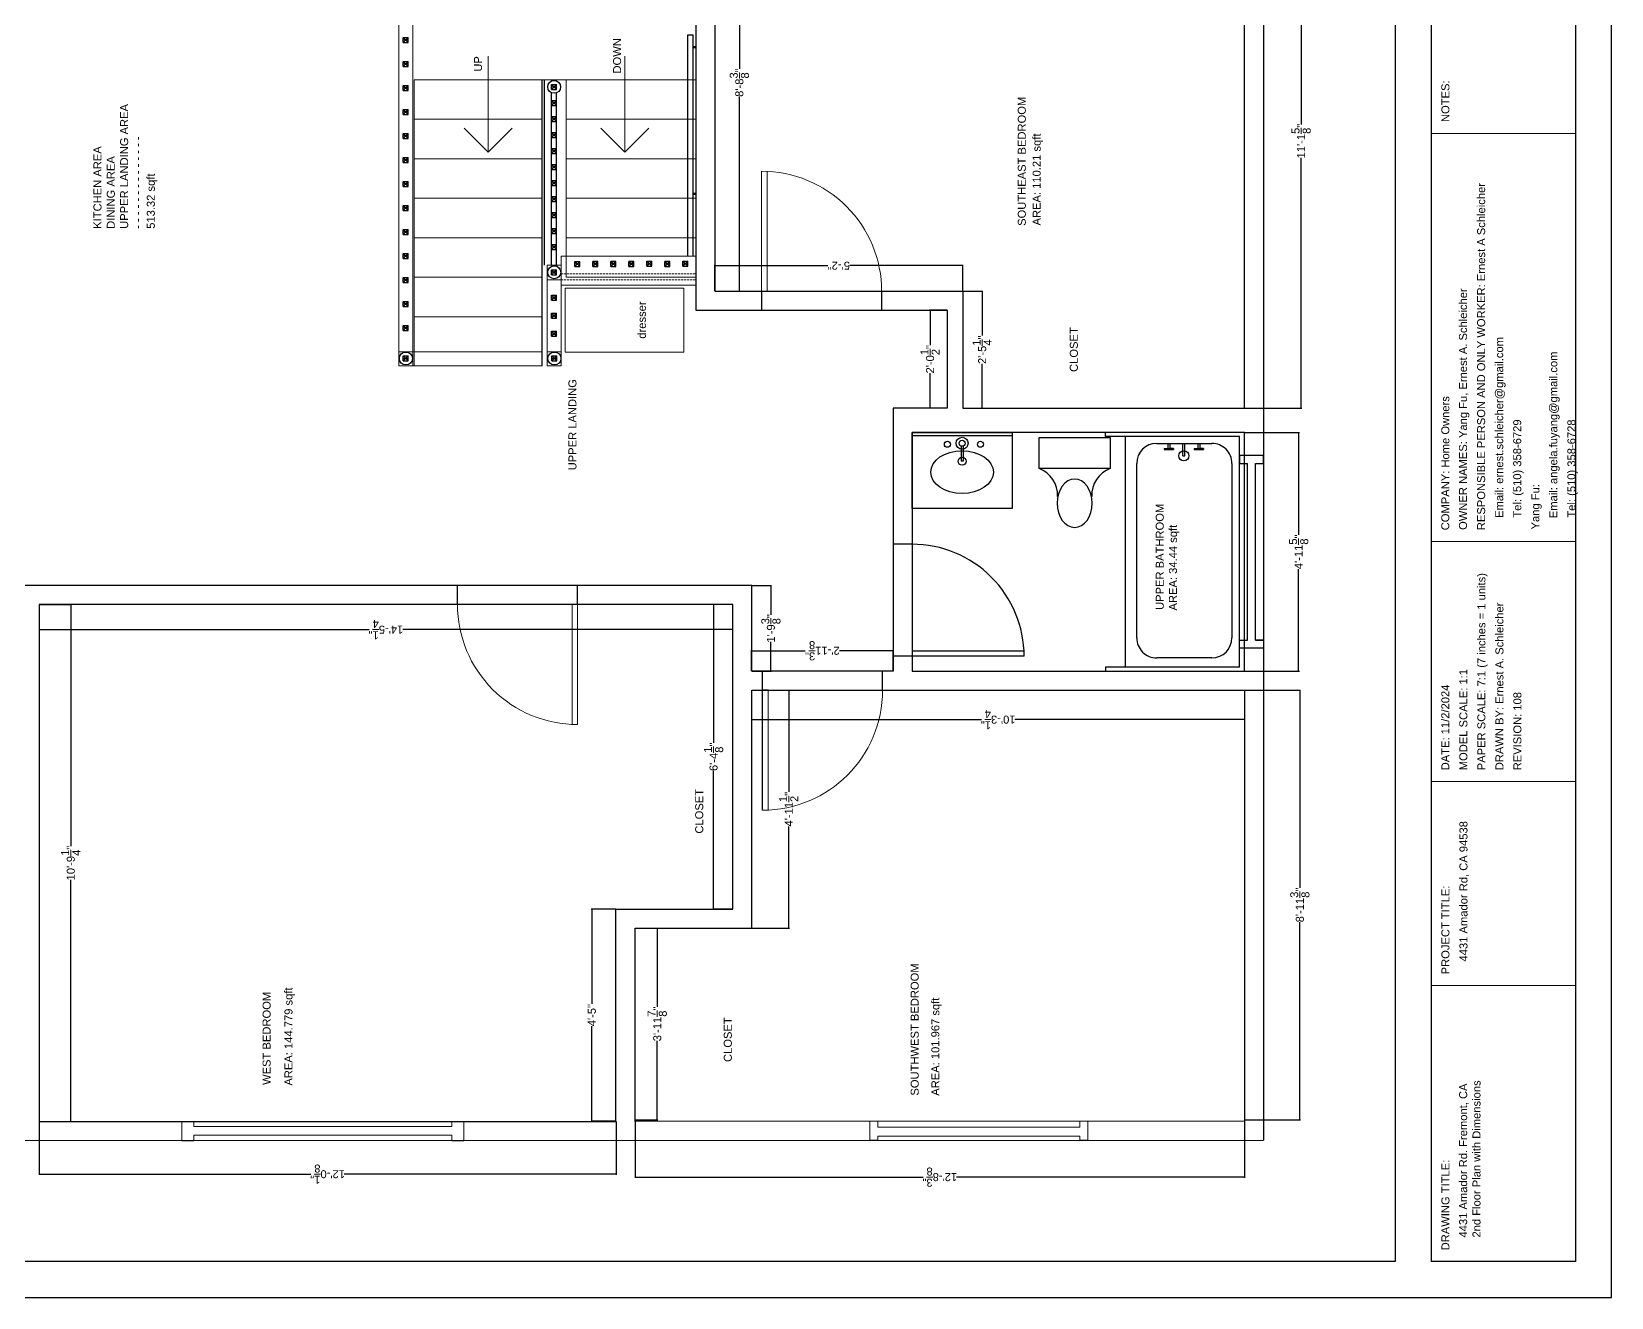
# Model space of a CAD drawing. Header units: inches. Extents: x 12 to 644, y -4 to 515.
# Drawn here: x 224.6 to 619.4, y -4 to 312.4 of the extents above; entities that cross this region are included whole.
import ezdxf

# ---------------------------------------------------------------- set-up
doc = ezdxf.new("R2010")
doc.units = ezdxf.units.IN
doc.header["$MEASUREMENT"] = 0
doc.linetypes.add('DASHED', pattern=[0.75, 0.5, -0.25])
doc.layers.get('0').update_dxf_attribs({"color": 1, "lineweight": 9})
for name, color, linetype, lineweight in [('00-page-edge', 7, 'Continuous', 9), ('A201-Dimensions', 7, 'Continuous', 9), ('A201-Floorplan-2nd-floor', 7, 'Continuous', 9), ('A201-Text', 7, 'Continuous', 9)]:
    doc.layers.add(name, color=color, linetype=linetype, lineweight=lineweight)
doc.layers.add('Title Block', color=7, linetype='Continuous')
doc.layers.get('0').off()
doc.styles.get("Standard").update_dxf_attribs({"font": 'Arial.ttf', "height": 2})
doc.dimstyles.get("Standard").update_dxf_attribs({"dimtxt": 0.18, "dimasz": 0.1175, "dimexe": 0.18, "dimexo": 0.0625, "dimgap": 0.09, "dimtad": 0, "dimtoh": 1, "dimdec": 3, "dimzin": 0, "dimdsep": 46, "dimlunit": 4, "dimtxsty": 'Standard', "dimblk": 'ARCHTICK', "dimblk1": 'ARCHTICK', "dimblk2": 'ARCHTICK', "dimcen": 0.09, "dimadec": 1, "dimazin": 0, "dimtfac": 1, "dimtdec": 3, "dimtofl": 0, "dimtmove": 0, "dimatfit": 3, "dimfxl": 1, "dimtolj": 1, "dimtzin": 0, "dimarcsym": 0})

# ---------------------------------------------------------------- blocks, each defined once
blk = doc.blocks.new('L2-bathroom-door')
at = {"lineweight": 30}
for p, q in [((0, -28), (0, 0)), ((1.25, 0), (0, 0)), ((0, 0), (0, 0)), ((1.25, -27.97), (1.25, 0))]:
    blk.add_line(p, q, dxfattribs=at)
blk.add_arc((0, 0), 28, 270, 0, dxfattribs=at)
blk = doc.blocks.new('L2-SE-bedroom')
at = {"layer": 'A201-Floorplan-2nd-floor'}
for p, q in [((30, 0), (0, 0)), ((0, 0), (0, -1.38)), ((0, -1.38), (29.97, -1.38))]:
    blk.add_line(p, q, dxfattribs=at)
blk.add_arc((0, 0), 30, 270, 0, dxfattribs=at)
blk = doc.blocks.new('L2-W-bedroom-door')
at = {"layer": 'A201-Floorplan-2nd-floor'}
for p, q in [((-186.19, -524.69), (-156.19, -524.69)), ((-156.19, -523.31), (-186.15, -523.31)), ((-156.19, -524.69), (-156.19, -523.31))]:
    blk.add_line(p, q, dxfattribs=at)
blk.add_arc((-156.19, -524.69), 30, 90, 180, dxfattribs=at)
blk = doc.blocks.new('L2-SW-bedroom-door')
at = {"layer": 'A201-Floorplan-2nd-floor', "lineweight": 30}
for p in [(-313.87, -549.41), (-283.87, -550.78)]:
    blk.add_line(p, (-283.87, -549.41), dxfattribs=at)
at = {"layer": 'A201-Floorplan-2nd-floor'}
blk.add_line((-313.87, -550.78), (-283.87, -550.78), dxfattribs=at)
blk.add_arc((-283.87, -549.41), 30, 180, 270, dxfattribs=at)
blk = doc.blocks.new('L2-SW-bedroom-window')
at = {"layer": 'A201-Floorplan-2nd-floor'}
for p, q in [((0, 54.5), (-4.75, 54.5)), ((-4.75, 52.5), (-3.72, 52.5)), ((-3.72, 2), (-3.72, 52.5)), ((-1.47, 2), (-1.47, 52.5)), ((-1.47, 52.5), (0, 52.5)), ((0, 52.5), (0, 54.5)), ((-3.72, 2), (-4.75, 2)), ((0, 0), (-4.75, 0)), ((0, 2), (-1.47, 2)), ((0, 0), (0, 2))]:
    blk.add_line(p, q, dxfattribs=at)
at = {"layer": 'A201-Floorplan-2nd-floor', "lineweight": 30}
for p, q in [((-4.75, 54.5), (-4.75, 52.5)), ((-4.75, 2), (-4.75, 0))]:
    blk.add_line(p, q, dxfattribs=at)
blk = doc.blocks.new('L2-bathroom-bath-tub')
at = {"lineweight": 30}
for p, q in [((-1, 0), (0, 0)), ((-58.68, 0), (-59.68, 0)), ((-58.68, -33.5), (-58.68, 0)), ((-1, -33.5), (-1, 0)), ((-58.68, -5), (-1, -5)), ((-51.34, -7.77), (-7.72, -7.77)), ((-56.34, -26.56), (-56.34, -12.77)), ((-2.72, -12.77), (-2.72, -26.56)), ((-7.72, -31.56), (-51.34, -31.56)), ((-58.68, -33.5), (-1, -33.5))]:
    blk.add_line(p, q, dxfattribs=at)
for centre, start, end in [((-51.34, -12.77), 90, 180), ((-7.72, -12.77), 0, 90), ((-51.34, -26.56), 180, 270), ((-7.72, -26.56), 270, 0)]:
    blk.add_arc(centre, 5, start, end, dxfattribs=at)
blk = doc.blocks.new('L2-bathroom-window')
at = {"lineweight": 30}
for p, q in [((0, 0), (0, 6)), ((0, 6), (2, 6)), ((2, 6), (2, 4)), ((2, 6), (2, 4)), ((2, 4), (46.18, 4)), ((48.18, 6), (46.18, 6)), ((46.18, 6), (46.18, 4)), ((48.18, 0), (48.18, 6)), ((2, 0), (0, 0)), ((2, 2), (2, 0)), ((2, 0), (2, 2)), ((2, 2), (46.18, 2)), ((46.18, 2), (46.18, 0)), ((46.18, 0), (48.18, 0))]:
    blk.add_line(p, q, dxfattribs=at)
blk = doc.blocks.new('L2-bathroom-sink')
at = {"lineweight": 30}
for p, q in [((-19, -25), (-19, 0)), ((-19, 0), (0, 0)), ((-0.75, 0), (-0.75, -25)), ((0, 0), (0, -25)), ((-3.39, -12.25), (-7.17, -12.25)), ((-7.17, -12.75), (-7.17, -12.25)), ((-3.39, -12.75), (-7.17, -12.75)), ((0, -25), (-19, -25))]:
    blk.add_line(p, q, dxfattribs=at)
for centre, radius in [((-7.19, -12.5), 1), ((-2.69, -12.5), 1.5), ((-2.94, -8.81), 0.75), ((-2.69, -12.5), 0.75), ((-2.94, -17.09), 0.75)]:
    blk.add_circle(centre, radius, dxfattribs=at)
blk.add_ellipse((-9.9, -12.5), major_axis=(0, 7.83), ratio=0.682565, dxfattribs=at)
blk = doc.blocks.new('L2-toilet')
at = {"layer": 'A201-Floorplan-2nd-floor', "lineweight": 30}
for p, q in [((-7.75, 0), (-7.75, 17.75)), ((-7.75, 17.75), (0, 17.75)), ((0, 17.75), (0, 0)), ((0, 0), (-7.75, 0))]:
    blk.add_line(p, q, dxfattribs=at)
for centre, start, end in [((-14.44, 20.27), 267.5527, 339.3943), ((-14.44, -2.52), 20.6057, 92.4473)]:
    blk.add_arc(centre, 7.15, start, end, dxfattribs=at)
blk.add_ellipse((-16.43, 8.88), major_axis=(-6.05, 0), ratio=0.722961, start_param=4.712389, end_param=10.995574, dxfattribs=at)
blk = doc.blocks.new('L2-tub-hot-faucet')
at = {"layer": 'A201-Floorplan-2nd-floor', "lineweight": 30}
for p, q in [((-1.26, 1.41), (-1.51, 1.41)), ((-1.51, 1.41), (-1.51, -0.91)), ((-1.26, 1.41), (-1.26, -0.91)), ((0, 0.5), (-1.26, 0.5)), ((0, 0), (-1.26, 0)), ((-1.26, -0.91), (-1.26, 0)), ((-1.26, -0.91), (-1.51, -0.91))]:
    blk.add_line(p, q, dxfattribs=at)
blk = doc.blocks.new('L2-tub-faucets-and-drain')
at = {"layer": 'A201-Floorplan-2nd-floor', "lineweight": 30}
for p, q in [((0, 0.25), (3.11, 0.25)), ((0, 0.25), (0, -0.25)), ((0, -0.25), (3.11, -0.25))]:
    blk.add_line(p, q, dxfattribs=at)
blk.add_circle((0, 0), 1.25, dxfattribs=at)
at = {"lineweight": 30}
for p in [(3.11, 3.5), (3.11, -4)]:
    blk.add_blockref('L2-tub-hot-faucet', p, dxfattribs=at)
blk = doc.blocks.new('_ArchTick')
at = {"color": 0, "linetype": 'ByBlock', "lineweight": 30, "const_width": 0.15}
blk.add_lwpolyline([(-0.5, -0.5), (0.5, 0.5)], dxfattribs=at)
blk = doc.blocks.new('*D162')
at = {"layer": 'A201-Dimensions', "color": 0, "lineweight": -2, "transparency": 16777216}
for p, q in [((375.41, 40.32), (375.41, 25.85)), ((527.75, 40.32), (527.75, 25.85)), ((375.41, 26.03), (447.42, 26.03)), ((527.75, 26.03), (455.74, 26.03))]:
    blk.add_line(p, q, dxfattribs=at)
at = {"layer": 'A201-Dimensions', "color": 0, "lineweight": -2, "transparency": 16777216, "xscale": 0.1175, "yscale": 0.1175, "zscale": 0.1175, "rotation": 180}
blk.add_blockref('_ArchTick', (375.41, 26.03), dxfattribs=at)
at = {"layer": 'A201-Dimensions', "color": 0, "lineweight": -2, "transparency": 16777216, "xscale": 0.1175, "yscale": 0.1175, "zscale": 0.1175}
blk.add_blockref('_ArchTick', (527.75, 26.03), dxfattribs=at)
at = {"layer": 'A201-Dimensions', "color": 0, "lineweight": 5, "transparency": 16777216, "insert": (451.58, 26.03), "char_height": 2, "attachment_point": 5, "rotation": 180}
blk.add_mtext('\\A1;12\'-8{\\H1x;\\S3/8;}"', dxfattribs=at)
blk = doc.blocks.new('*D163')
at = {"layer": 'A201-Dimensions', "color": 0, "lineweight": -2, "transparency": 16777216}
for p, q in [((375.47, 88.29), (381.14, 88.29)), ((380.96, 88.29), (380.96, 68.58)), ((380.96, 40.38), (380.96, 60.08)), ((375.47, 40.38), (381.14, 40.38))]:
    blk.add_line(p, q, dxfattribs=at)
at = {"layer": 'A201-Dimensions', "color": 0, "lineweight": -2, "transparency": 16777216, "xscale": 0.1175, "yscale": 0.1175, "zscale": 0.1175}
for p, rotation in [((380.96, 88.29), 90), ((380.96, 40.38), 270)]:
    blk.add_blockref('_ArchTick', p, dxfattribs=dict(at, rotation=rotation))
at = {"layer": 'A201-Dimensions', "color": 0, "lineweight": 5, "transparency": 16777216, "insert": (380.96, 64.33), "char_height": 2, "attachment_point": 5, "rotation": 90}
blk.add_mtext('\\A1;3\'-11{\\H1x;\\S7/8;}"', dxfattribs=at)
blk = doc.blocks.new('*D164')
at = {"layer": 'A201-Dimensions', "color": 0, "lineweight": -2, "transparency": 16777216}
for p, q in [((527.81, 147.75), (541.72, 147.75)), ((541.54, 147.75), (541.54, 98.32)), ((541.54, 40.38), (541.54, 89.81)), ((527.81, 40.38), (541.72, 40.38))]:
    blk.add_line(p, q, dxfattribs=at)
at = {"layer": 'A201-Dimensions', "color": 0, "lineweight": -2, "transparency": 16777216, "xscale": 0.1175, "yscale": 0.1175, "zscale": 0.1175}
for p, rotation in [((541.54, 147.75), 90), ((541.54, 40.38), 270)]:
    blk.add_blockref('_ArchTick', p, dxfattribs=dict(at, rotation=rotation))
at = {"layer": 'A201-Dimensions', "color": 0, "lineweight": 5, "transparency": 16777216, "insert": (541.54, 94.07), "char_height": 2, "attachment_point": 5, "rotation": 90}
blk.add_mtext('\\A1;8\'-11{\\H1x;\\S3/8;}"', dxfattribs=at)
blk = doc.blocks.new('*D165')
at = {"layer": 'A201-Dimensions', "color": 0, "lineweight": -2, "transparency": 16777216}
for p, q in [((527.81, 212.19), (541.42, 212.19)), ((541.24, 212.19), (541.24, 186.64)), ((541.24, 152.5), (541.24, 178.05)), ((527.81, 152.5), (541.42, 152.5))]:
    blk.add_line(p, q, dxfattribs=at)
at = {"layer": 'A201-Dimensions', "color": 0, "lineweight": -2, "transparency": 16777216, "xscale": 0.1175, "yscale": 0.1175, "zscale": 0.1175}
for p, rotation in [((541.24, 212.19), 90), ((541.24, 152.5), 270)]:
    blk.add_blockref('_ArchTick', p, dxfattribs=dict(at, rotation=rotation))
at = {"layer": 'A201-Dimensions', "color": 0, "lineweight": 5, "transparency": 16777216, "insert": (541.24, 182.35), "char_height": 2, "attachment_point": 5, "rotation": 90}
blk.add_mtext('\\A1;4\'-11{\\H1x;\\S5/8;}"', dxfattribs=at)
blk = doc.blocks.new('*D166')
at = {"layer": 'A201-Dimensions', "color": 0, "lineweight": -2, "transparency": 16777216}
for p, q in [((527.81, 351.82), (542.03, 351.82)), ((541.85, 351.82), (541.85, 289.2)), ((541.85, 218.25), (541.85, 280.88)), ((527.81, 218.25), (542.03, 218.25))]:
    blk.add_line(p, q, dxfattribs=at)
at = {"layer": 'A201-Dimensions', "color": 0, "lineweight": -2, "transparency": 16777216, "xscale": 0.1175, "yscale": 0.1175, "zscale": 0.1175}
for p, rotation in [((541.85, 351.82), 90), ((541.85, 218.25), 270)]:
    blk.add_blockref('_ArchTick', p, dxfattribs=dict(at, rotation=rotation))
at = {"layer": 'A201-Dimensions', "color": 0, "lineweight": 5, "transparency": 16777216, "insert": (541.85, 285.04), "char_height": 2, "attachment_point": 5, "rotation": 90}
blk.add_mtext('\\A1;11\'-1{\\H1x;\\S5/8;}"', dxfattribs=at)
blk = doc.blocks.new('*D167')
at = {"layer": 'A201-Dimensions', "color": 0, "lineweight": -2, "transparency": 16777216}
for p, q in [((457.39, 247.5), (462.33, 247.5)), ((462.15, 247.5), (462.15, 236.4)), ((462.15, 218.25), (462.15, 229.36)), ((457.39, 218.25), (462.33, 218.25))]:
    blk.add_line(p, q, dxfattribs=at)
at = {"layer": 'A201-Dimensions', "color": 0, "lineweight": -2, "transparency": 16777216, "xscale": 0.1175, "yscale": 0.1175, "zscale": 0.1175}
for p, rotation in [((462.15, 247.5), 90), ((462.15, 218.25), 270)]:
    blk.add_blockref('_ArchTick', p, dxfattribs=dict(at, rotation=rotation))
at = {"layer": 'A201-Dimensions', "color": 0, "lineweight": 5, "transparency": 16777216, "insert": (462.15, 232.88), "char_height": 2, "attachment_point": 5, "rotation": 90}
blk.add_mtext('\\A1;2\'-5{\\H1x;\\S1/4;}"', dxfattribs=at)
blk = doc.blocks.new('*D168')
at = {"layer": 'A201-Dimensions', "color": 0, "lineweight": -2, "transparency": 16777216}
for p, q in [((395.42, 351.82), (401.66, 351.82)), ((401.48, 351.82), (401.48, 303.14)), ((401.48, 247.5), (401.48, 296.19)), ((395.42, 247.5), (401.66, 247.5))]:
    blk.add_line(p, q, dxfattribs=at)
at = {"layer": 'A201-Dimensions', "color": 0, "lineweight": -2, "transparency": 16777216, "xscale": 0.1175, "yscale": 0.1175, "zscale": 0.1175}
for p, rotation in [((401.48, 351.82), 90), ((401.48, 247.5), 270)]:
    blk.add_blockref('_ArchTick', p, dxfattribs=dict(at, rotation=rotation))
at = {"layer": 'A201-Dimensions', "color": 0, "lineweight": 5, "transparency": 16777216, "insert": (401.48, 299.66), "char_height": 2, "attachment_point": 5, "rotation": 90}
blk.add_mtext('\\A1;8\'-8{\\H1x;\\S3/8;}"', dxfattribs=at)
blk = doc.blocks.new('*D169')
at = {"layer": 'A201-Dimensions', "color": 0, "lineweight": -2, "transparency": 16777216}
for p, q in [((453.39, 242.75), (448.96, 242.75)), ((449.14, 242.75), (449.14, 234)), ((449.14, 218.25), (449.14, 227.01)), ((453.39, 218.25), (448.96, 218.25))]:
    blk.add_line(p, q, dxfattribs=at)
at = {"layer": 'A201-Dimensions', "color": 0, "lineweight": -2, "transparency": 16777216, "xscale": 0.1175, "yscale": 0.1175, "zscale": 0.1175}
for p, rotation in [((449.14, 242.75), 90), ((449.14, 218.25), 270)]:
    blk.add_blockref('_ArchTick', p, dxfattribs=dict(at, rotation=rotation))
at = {"layer": 'A201-Dimensions', "color": 0, "lineweight": 5, "transparency": 16777216, "insert": (449.14, 230.5), "char_height": 2, "attachment_point": 5, "rotation": 90}
blk.add_mtext('\\A1;2\'-0{\\H1x;\\S1/2;}"', dxfattribs=at)
blk = doc.blocks.new('*D170')
at = {"layer": 'A201-Dimensions', "color": 0, "lineweight": -2, "transparency": 16777216}
for p, q in [((404.63, 173.94), (409.54, 173.94)), ((409.36, 173.94), (409.36, 166.6)), ((409.36, 152.5), (409.36, 159.84)), ((404.63, 152.5), (409.54, 152.5))]:
    blk.add_line(p, q, dxfattribs=at)
at = {"layer": 'A201-Dimensions', "color": 0, "lineweight": -2, "transparency": 16777216, "xscale": 0.1175, "yscale": 0.1175, "zscale": 0.1175}
for p, rotation in [((409.36, 173.94), 90), ((409.36, 152.5), 270)]:
    blk.add_blockref('_ArchTick', p, dxfattribs=dict(at, rotation=rotation))
at = {"layer": 'A201-Dimensions', "color": 0, "lineweight": 5, "transparency": 16777216, "insert": (409.36, 163.22), "char_height": 2, "attachment_point": 5, "rotation": 90}
blk.add_mtext('\\A1;1\'-9{\\H1x;\\S3/8;}"', dxfattribs=at)
blk = doc.blocks.new('*D171')
at = {"layer": 'A201-Dimensions', "color": 0, "lineweight": -2, "transparency": 16777216}
for p, q in [((404.56, 152.57), (404.56, 157.8)), ((404.56, 157.62), (417.96, 157.62)), ((439.9, 157.62), (426.5, 157.62)), ((439.9, 152.57), (439.9, 157.8))]:
    blk.add_line(p, q, dxfattribs=at)
at = {"layer": 'A201-Dimensions', "color": 0, "lineweight": -2, "transparency": 16777216, "xscale": 0.1175, "yscale": 0.1175, "zscale": 0.1175, "rotation": 180}
blk.add_blockref('_ArchTick', (404.56, 157.62), dxfattribs=at)
at = {"layer": 'A201-Dimensions', "color": 0, "lineweight": -2, "transparency": 16777216, "xscale": 0.1175, "yscale": 0.1175, "zscale": 0.1175}
blk.add_blockref('_ArchTick', (439.9, 157.62), dxfattribs=at)
at = {"layer": 'A201-Dimensions', "color": 0, "lineweight": 5, "transparency": 16777216, "insert": (422.23, 157.62), "char_height": 2, "attachment_point": 5, "rotation": 180}
blk.add_mtext('\\A1;2\'-11{\\H1x;\\S3/8;}"', dxfattribs=at)
blk = doc.blocks.new('*D173')
at = {"layer": 'A201-Dimensions', "color": 0, "lineweight": -2, "transparency": 16777216}
for p, q in [((395.35, 247.57), (395.35, 254.09)), ((395.35, 253.91), (423.59, 253.91)), ((457.33, 253.91), (429.09, 253.91)), ((457.33, 247.57), (457.33, 254.09))]:
    blk.add_line(p, q, dxfattribs=at)
at = {"layer": 'A201-Dimensions', "color": 0, "lineweight": -2, "transparency": 16777216, "xscale": 0.1175, "yscale": 0.1175, "zscale": 0.1175, "rotation": 180}
blk.add_blockref('_ArchTick', (395.35, 253.91), dxfattribs=at)
at = {"layer": 'A201-Dimensions', "color": 0, "lineweight": -2, "transparency": 16777216, "xscale": 0.1175, "yscale": 0.1175, "zscale": 0.1175}
blk.add_blockref('_ArchTick', (457.33, 253.91), dxfattribs=at)
at = {"layer": 'A201-Dimensions', "color": 0, "lineweight": 5, "transparency": 16777216, "insert": (426.34, 253.91), "char_height": 2, "attachment_point": 5, "rotation": 180}
blk.add_mtext('\\A1;5\'-2"', dxfattribs=at)
blk = doc.blocks.new('*D175')
at = {"layer": 'A201-Dimensions', "color": 0, "lineweight": -2, "transparency": 16777216}
for p, q in [((226.53, 169.13), (226.53, 162.73)), ((399.81, 169.13), (399.81, 162.73)), ((226.53, 162.91), (308.98, 162.91)), ((399.81, 162.91), (317.36, 162.91))]:
    blk.add_line(p, q, dxfattribs=at)
at = {"layer": 'A201-Dimensions', "color": 0, "lineweight": -2, "transparency": 16777216, "xscale": 0.1175, "yscale": 0.1175, "zscale": 0.1175, "rotation": 180}
blk.add_blockref('_ArchTick', (226.53, 162.91), dxfattribs=at)
at = {"layer": 'A201-Dimensions', "color": 0, "lineweight": -2, "transparency": 16777216, "xscale": 0.1175, "yscale": 0.1175, "zscale": 0.1175}
blk.add_blockref('_ArchTick', (399.81, 162.91), dxfattribs=at)
at = {"layer": 'A201-Dimensions', "color": 0, "lineweight": 5, "transparency": 16777216, "insert": (313.17, 162.91), "char_height": 2, "attachment_point": 5, "rotation": 180}
blk.add_mtext('\\A1;14\'-5{\\H1x;\\S1/4;}"', dxfattribs=at)
blk = doc.blocks.new('*D176')
at = {"layer": 'A201-Dimensions', "color": 0, "lineweight": -2, "transparency": 16777216}
for p, q in [((404.56, 147.69), (404.56, 140.23)), ((527.75, 147.69), (527.75, 140.23)), ((404.56, 140.41), (461.97, 140.41)), ((527.75, 140.41), (470.35, 140.41))]:
    blk.add_line(p, q, dxfattribs=at)
at = {"layer": 'A201-Dimensions', "color": 0, "lineweight": -2, "transparency": 16777216, "xscale": 0.1175, "yscale": 0.1175, "zscale": 0.1175, "rotation": 180}
blk.add_blockref('_ArchTick', (404.56, 140.41), dxfattribs=at)
at = {"layer": 'A201-Dimensions', "color": 0, "lineweight": -2, "transparency": 16777216, "xscale": 0.1175, "yscale": 0.1175, "zscale": 0.1175}
blk.add_blockref('_ArchTick', (527.75, 140.41), dxfattribs=at)
at = {"layer": 'A201-Dimensions', "color": 0, "lineweight": 5, "transparency": 16777216, "insert": (466.16, 140.41), "char_height": 2, "attachment_point": 5, "rotation": 180}
blk.add_mtext('\\A1;10\'-3{\\H1x;\\S1/4;}"', dxfattribs=at)
blk = doc.blocks.new('*D177')
at = {"layer": 'A201-Dimensions', "color": 0, "lineweight": -2, "transparency": 16777216}
for p, q in [((404.63, 147.75), (414.01, 147.75)), ((413.83, 147.75), (413.83, 122.32)), ((413.83, 88.29), (413.83, 113.73)), ((404.63, 88.29), (414.01, 88.29))]:
    blk.add_line(p, q, dxfattribs=at)
at = {"layer": 'A201-Dimensions', "color": 0, "lineweight": -2, "transparency": 16777216, "xscale": 0.1175, "yscale": 0.1175, "zscale": 0.1175}
for p, rotation in [((413.83, 147.75), 90), ((413.83, 88.29), 270)]:
    blk.add_blockref('_ArchTick', p, dxfattribs=dict(at, rotation=rotation))
at = {"layer": 'A201-Dimensions', "color": 0, "lineweight": 5, "transparency": 16777216, "insert": (413.83, 118.02), "char_height": 2, "attachment_point": 5, "rotation": 90}
blk.add_mtext('\\A1;4\'-11{\\H1x;\\S1/2;}"', dxfattribs=at)
blk = doc.blocks.new('*D178')
at = {"layer": 'A201-Dimensions', "color": 0, "lineweight": -2, "transparency": 16777216}
for p, q in [((399.75, 169.19), (394.86, 169.19)), ((395.04, 169.19), (395.04, 134.59)), ((395.04, 93.04), (395.04, 127.63)), ((399.75, 93.04), (394.86, 93.04))]:
    blk.add_line(p, q, dxfattribs=at)
at = {"layer": 'A201-Dimensions', "color": 0, "lineweight": -2, "transparency": 16777216, "xscale": 0.1175, "yscale": 0.1175, "zscale": 0.1175}
for p, rotation in [((395.04, 169.19), 90), ((395.04, 93.04), 270)]:
    blk.add_blockref('_ArchTick', p, dxfattribs=dict(at, rotation=rotation))
at = {"layer": 'A201-Dimensions', "color": 0, "lineweight": 5, "transparency": 16777216, "insert": (395.04, 131.11), "char_height": 2, "attachment_point": 5, "rotation": 90}
blk.add_mtext('\\A1;6\'-4{\\H1x;\\S1/8;}"', dxfattribs=at)
blk = doc.blocks.new('*D179')
at = {"layer": 'A201-Dimensions', "color": 0, "lineweight": -2, "transparency": 16777216}
for p, q in [((370.6, 93.04), (364.45, 93.04)), ((364.63, 93.04), (364.63, 69.32)), ((364.63, 40.02), (364.63, 63.74)), ((370.6, 40.02), (364.45, 40.02))]:
    blk.add_line(p, q, dxfattribs=at)
at = {"layer": 'A201-Dimensions', "color": 0, "lineweight": -2, "transparency": 16777216, "xscale": 0.1175, "yscale": 0.1175, "zscale": 0.1175}
for p, rotation in [((364.63, 93.04), 90), ((364.63, 40.02), 270)]:
    blk.add_blockref('_ArchTick', p, dxfattribs=dict(at, rotation=rotation))
at = {"layer": 'A201-Dimensions', "color": 0, "lineweight": 5, "transparency": 16777216, "insert": (364.63, 66.53), "char_height": 2, "attachment_point": 5, "rotation": 90}
blk.add_mtext('\\A1;4\'-5"', dxfattribs=at)
blk = doc.blocks.new('*D180')
at = {"layer": 'A201-Dimensions', "color": 0, "lineweight": -2, "transparency": 16777216}
for p, q in [((226.6, 169.19), (234.59, 169.19)), ((234.41, 169.19), (234.41, 108.74)), ((234.41, 39.92), (234.41, 100.36)), ((226.6, 39.92), (234.59, 39.92))]:
    blk.add_line(p, q, dxfattribs=at)
at = {"layer": 'A201-Dimensions', "color": 0, "lineweight": -2, "transparency": 16777216, "xscale": 0.1175, "yscale": 0.1175, "zscale": 0.1175}
for p, rotation in [((234.41, 169.19), 90), ((234.41, 39.92), 270)]:
    blk.add_blockref('_ArchTick', p, dxfattribs=dict(at, rotation=rotation))
at = {"layer": 'A201-Dimensions', "color": 0, "lineweight": 5, "transparency": 16777216, "insert": (234.41, 104.55), "char_height": 2, "attachment_point": 5, "rotation": 90}
blk.add_mtext('\\A1;10\'-9{\\H1x;\\S1/4;}"', dxfattribs=at)
blk = doc.blocks.new('L2-banister-rail')
at = {"layer": 'A201-Floorplan-2nd-floor', "lineweight": -3}
for p, q in [((292.34, -354.55), (291.09, -355.8)), ((292.34, -355.8), (291.09, -354.55)), ((291.09, -354.55), (291.09, -355.8)), ((291.09, -354.55), (292.34, -354.55)), ((292.34, -354.55), (292.34, -355.8)), ((291.09, -355.8), (292.34, -355.8))]:
    blk.add_line(p, q, dxfattribs=at)
at = {"layer": 'A201-Floorplan-2nd-floor', "lineweight": 5}
blk.add_line((291.71, -355.8), (291.71, -354.55), dxfattribs=at)
blk = doc.blocks.new('L2-dresser-in-front-of-banister')
at = {"layer": 'A201-Floorplan-2nd-floor', "lineweight": 5}
for p, q in [((232.25, -357.98), (232.25, -387.6)), ((248.25, -357.98), (232.25, -357.98)), ((248.25, -387.6), (248.25, -357.98)), ((232.25, -387.6), (248.25, -387.6))]:
    blk.add_line(p, q, dxfattribs=at)
blk = doc.blocks.new('L2-SW-bannister-ball')
at = {"layer": 'A201-Floorplan-2nd-floor', "lineweight": -3}
blk.add_circle((231.61, -355.22), 1.62, dxfattribs=at)
at = {"color": 1, "lineweight": 5}
blk.add_blockref('L2-banister-rail', (-60.1, -0.01), dxfattribs=at)
blk = doc.blocks.new('L2-SE-bannister-ball')
at = {"layer": 'A201-Floorplan-2nd-floor', "lineweight": -3}
blk.add_circle((252.25, -355.22), 1.62, dxfattribs=at)
at = {"color": 1, "lineweight": 5}
blk.add_blockref('L2-banister-rail', (-39.46, 0), dxfattribs=at)
blk = doc.blocks.new('L1-pt-5-bannister-ball')
at = {"layer": 'A201-Floorplan-2nd-floor', "lineweight": -3}
blk.add_circle((298.59, -355.2), 1.61, dxfattribs=at)
at = {"color": 1, "lineweight": 5}
blk.add_blockref('L2-banister-rail', (6.88, -0.02), dxfattribs=at)
blk = doc.blocks.new('L2-south-stairway-5-steps')
at = {"layer": 'A201-Floorplan-2nd-floor', "lineweight": 5}
for p, q in [((-49.375, 0), (0, 0)), ((-49.375, 0), (-49.375, -32.40625)), ((-39.5, 0), (-39.5, -32.40625)), ((-29.625, 0), (-29.625, -32.40625)), ((-19.75, 0), (-19.75, -32.40625)), ((-9.875, 0), (-9.875, -32.40625)), ((0, 0), (0, -32.40625))]:
    blk.add_line(p, q, dxfattribs=at)
blk = doc.blocks.new('L2-south-stairway-handrail-to-L1')
at = {"layer": 'A201-Floorplan-2nd-floor', "lineweight": -3}
for p, q in [((-44.12, 1.25), (11.23, 1.25)), ((11.23, 0), (-44.12, 0)), ((-28.71, -0.75), (-28.71, 0)), ((-28.46, -0.75), (-28.46, 0)), ((8.09, 0), (8.09, -0.75)), ((8.34, 0), (8.34, -0.75)), ((11.23, 1.25), (11.23, 0))]:
    blk.add_line(p, q, dxfattribs=at)
blk = doc.blocks.new('L1-arrow')
at = {"lineweight": 5}
for p, q in [((188.32, -365.98), (182.32, -359.98)), ((182.32, -365.98), (164.32, -365.98)), ((182.32, -365.98), (188.32, -365.98)), ((188.32, -365.98), (182.32, -371.98))]:
    blk.add_line(p, q, dxfattribs=at)
blk = doc.blocks.new('*D214')
at = {"layer": 'A201-Dimensions', "color": 0, "lineweight": -2, "transparency": 16777216}
for p, q in [((226.53, 39.85), (226.53, 26.59)), ((370.66, 39.96), (370.66, 26.59)), ((226.53, 26.77), (294.44, 26.77)), ((370.66, 26.77), (302.75, 26.77))]:
    blk.add_line(p, q, dxfattribs=at)
at = {"layer": 'A201-Dimensions', "color": 0, "lineweight": -2, "transparency": 16777216, "xscale": 0.1175, "yscale": 0.1175, "zscale": 0.1175, "rotation": 180}
blk.add_blockref('_ArchTick', (226.53, 26.77), dxfattribs=at)
at = {"layer": 'A201-Dimensions', "color": 0, "lineweight": -2, "transparency": 16777216, "xscale": 0.1175, "yscale": 0.1175, "zscale": 0.1175}
blk.add_blockref('_ArchTick', (370.66, 26.77), dxfattribs=at)
at = {"layer": 'A201-Dimensions', "color": 0, "lineweight": 5, "transparency": 16777216, "insert": (298.6, 26.77), "char_height": 2, "attachment_point": 5, "rotation": 180}
blk.add_mtext('\\A1;12\'-0{\\H1x;\\S1/8;}"', dxfattribs=at)
blk = doc.blocks.new('L2-west-bedroom-window')
at = {"layer": 'A201-Floorplan-2nd-floor'}
for p, q in [((-4.75, 70.4), (-0.02, 70.4)), ((-3.45, 67.4), (-4.75, 67.4)), ((-3.45, 67.4), (-3.45, 3)), ((-0.02, 67.4), (-1.3, 67.4)), ((-1.3, 67.4), (-1.3, 3)), ((-4.75, 3), (-3.45, 3)), ((0, 0), (-4.75, 0)), ((-1.3, 3), (0, 3)), ((0, 3), (0, 0))]:
    blk.add_line(p, q, dxfattribs=at)
at = {"layer": 'A201-Floorplan-2nd-floor', "lineweight": 30}
for p, q in [((-4.75, 70.4), (-4.75, 67.4)), ((-0.02, 70.4), (-0.02, 67.4)), ((-4.75, 3), (-4.75, 0))]:
    blk.add_line(p, q, dxfattribs=at)

msp = doc.modelspace()

# ---------------------------------------------------------------- linework, layer by layer
at = {"layer": '00-page-edge', "lineweight": 5}
for p, q in [((574.3969, 286.9613), (610.3969, 286.9613)), ((574.3969, 184.9613), (610.3969, 184.9613)), ((574.3969, 124.9613), (610.3969, 124.9613)), ((574.3969, 73.9613), (610.3969, 73.9613)), ((574.3969, 4.9613), (574.3969, 4.9613)), ((574.3969, 4.9613), (574.3969, 4.9613))]:
    msp.add_line(p, q, dxfattribs=at)
at = {"layer": '00-page-edge', "lineweight": -3}
for points in [[(12.0961, -4.0387), (619.3969, -4.0387), (619.3969, 515.3126), (12.0961, 515.3126)], [(565.3969, 4.9613), (21.0961, 4.9613), (21.0961, 506.3126), (565.3969, 506.3126)]]:
    msp.add_lwpolyline(points, close=True, dxfattribs=at)
at = {"layer": 'A201-Floorplan-2nd-floor', "lineweight": -3}
for p, q in [((532.5022, 356.5673), (532.5022, 35.2654)), ((352.1982, 228.8758), (352.1982, 300.3798)), ((352.8232, 254.0048), (352.8232, 300.3798)), ((354.5545, 254.0048), (354.5545, 297.1224)), ((355.8045, 254.0048), (355.8045, 297.1066)), ((407.0419, 247.5048), (407.0419, 242.7548)), ((437.0419, 247.5048), (437.0419, 242.7548)), ((444.6479, 184.2548), (439.8979, 184.2548)), ((331.0497, 169.1883), (331.0497, 173.9383)), ((361.0497, 169.1883), (361.0497, 173.9383)), ((444.6479, 156.2548), (439.8979, 156.2548)), ((444.6479, 156.2548), (444.6479, 152.5048)), ((407.2729, 147.7548), (407.2729, 152.5048)), ((437.2729, 147.7548), (437.2729, 152.5048)), ((526.5022, 153.5048), (498.0022, 153.5048)), ((90.6913, 35.1678), (532.5022, 35.2654))]:
    msp.add_line(p, q, dxfattribs=at)
at = {"layer": 'A201-Floorplan-2nd-floor', "lineweight": 5}
for p, q in [((316.3544, 351.8173), (316.3544, 228.8758)), ((319.8544, 351.8173), (319.8544, 228.8758)), ((320.2607, 300.3798), (320.2607, 228.8758)), ((352.1982, 300.3798), (320.2607, 300.3798)), ((390.6044, 300.3798), (352.1982, 300.3798)), ((352.1982, 290.5048), (320.2607, 290.5048)), ((352.1982, 280.6298), (320.2607, 280.6298)), ((352.1982, 270.7548), (320.2607, 270.7548)), ((352.1982, 260.8798), (320.2607, 260.8798)), ((353.4794, 228.8758), (353.4794, 254.0048)), ((353.4794, 254.0048), (356.9794, 254.0048)), ((390.6044, 256.2548), (356.9794, 256.2548)), ((356.9794, 228.8758), (356.9794, 256.2548)), ((390.6044, 249.0048), (390.6044, 256.2548)), ((352.1982, 251.0048), (320.2607, 251.0048)), ((356.9794, 250.3606), (353.4794, 250.3606)), ((390.6044, 249.0048), (356.9794, 249.0048)), ((352.1982, 241.1298), (320.2607, 241.1298)), ((352.1982, 232.3161), (316.3544, 232.3161)), ((353.4794, 232.3161), (356.9794, 232.3161)), ((316.3544, 228.8758), (352.1982, 228.8758)), ((353.4794, 228.8758), (356.9794, 228.8758))]:
    msp.add_line(p, q, dxfattribs=at)
at = {"layer": 'A201-Floorplan-2nd-floor', "linetype": 'DASHED', "lineweight": 5}
for p, q in [((356.9794, 251.8606), (390.6044, 251.8606)), ((356.9794, 250.3606), (390.6044, 250.3606))]:
    msp.add_line(p, q, dxfattribs=at)
at = {"layer": 'A201-Floorplan-2nd-floor', "lineweight": -3}
for points in [[(221.7882, 173.9383), (221.7882, 40.0259), (95.4132, 39.9423), (95.4132, 351.8173), (390.6044, 351.8173), (390.6044, 242.7548), (453.452, 242.7548), (453.452, 218.2548), (439.8979, 218.2548), (439.8979, 152.5048), (404.5647, 152.5048), (404.5647, 173.9383), (221.7829, 173.9383)], [(366.1044, 254.9673), (364.8549, 254.9673)], [(370.6044, 254.9673), (369.3549, 254.9673)], [(375.1044, 254.9673), (373.8549, 254.9673)], [(379.6044, 254.9673), (378.358, 254.9673)], [(384.1044, 254.9673), (382.8549, 254.9673)], [(375.4085, 39.9423), (375.4085, 88.2861), (404.5647, 88.2861), (404.5647, 147.7548), (527.7522, 147.7548), (527.7522, 40.0161), (375.4085, 39.9657)]]:
    msp.add_lwpolyline(points, dxfattribs=at)
for points in [[(457.327, 247.5048), (457.327, 218.2548), (527.7522, 218.2548), (527.7522, 351.8173), (395.3544, 351.8173), (395.3544, 247.5048)], [(527.7522, 212.1874), (444.6479, 212.1874), (444.6479, 152.5048), (527.7522, 152.5048)], [(226.5329, 39.9165), (370.6585, 39.9642), (370.6585, 93.0361), (399.8147, 93.0361), (399.8147, 169.1883), (226.5329, 169.1883)]]:
    msp.add_lwpolyline(points, close=True, dxfattribs=at)
at = {"layer": 'Title Block', "lineweight": -3}
for p, q in [((574.3969, 506.3126), (574.3969, 4.9613)), ((610.3969, 506.3126), (610.3969, 4.9613)), ((610.3969, 4.9613), (574.3969, 4.9613))]:
    msp.add_line(p, q, dxfattribs=at)

# ---------------------------------------------------------------- block references
at = {"color": 1, "lineweight": 5, "rotation": 89.99999999999999}
for p in [(-37.0675, 18.6046), (-37.0675, 12.6046), (-37.0675, 6.6046), (-37.0675, 0.6046), (0.0212, 2.8831), (0, -1.1169), (-37.0675, -5.3954), (0, -5.1169), (-37.0675, -11.3954), (0, -9.1169), (0, -13.1169), (-37.0675, -17.3954), (0, -17.1169), (-37.0675, -23.3954), (0, -21.1169), (0, -25.1169), (-37.0675, -29.3954), (0, -29.1169), (-37.0675, -35.3954), (0, -33.1169), (5.8035, -37.3699), (10.3035, -37.3699), (14.8035, -37.3699), (19.3035, -37.3699), (23.8035, -37.3325), (28.3035, -37.3699), (32.8035, -37.3325), (-37.0675, -41.3954), (-37.0675, -47.3954), (0, -45.8509), (0, -50.3509), (-37.0675, -53.3954), (0, -54.8509)]:
    msp.add_blockref('L2-banister-rail', p, dxfattribs=at)
at = {"lineweight": 5, "rotation": 89.99999999999999}
for name, p in [('L2-south-stairway-handrail-to-L1', (389.8544, 300.3798)), ('L1-pt-5-bannister-ball', (0, 0)), ('L2-south-stairway-5-steps', (358.1982, 300.3798)), ('L2-SE-bannister-ball', (0, 0)), ('L2-dresser-in-front-of-banister', (0, 0)), ('L2-SW-bannister-ball', (-37.0725, -0.9188)), ('L2-SW-bannister-ball', (0.0525, -0.9194)), ('L2-west-bedroom-window', (332.5978, 39.9516))]:
    msp.add_blockref(name, p, dxfattribs=at)
at = {"lineweight": -3, "rotation": 89.99999999999999}
for name, p in [('L2-SE-bedroom', (407.0419, 247.5048)), ('L2-tub-faucets-and-drain', (512.5483, 206.3582)), ('L2-W-bedroom-door', (-163.6368, 325.375)), ('L2-SW-bedroom-window', (488.5662, 40.0012))]:
    msp.add_blockref(name, p, dxfattribs=at)
at = {"layer": 'A201-Floorplan-2nd-floor', "lineweight": 5, "rotation": 270}
for p in [(704.7186, 470.5934), (738.8692, 470.5934)]:
    msp.add_blockref('L1-arrow', p, dxfattribs=at)
at = {"layer": 'A201-Floorplan-2nd-floor', "lineweight": -3, "rotation": 89.99999999999999}
for name, p in [('L2-bathroom-sink', (444.6479, 212.1874)), ('L2-toilet', (494.1479, 210.9374)), ('L2-bathroom-bath-tub', (493.0022, 212.1874)), ('L2-bathroom-window', (532.5022, 158.2548)), ('L2-bathroom-door', (444.6479, 156.2548)), ('L2-SW-bedroom-door', (-142.1368, 431.625))]:
    msp.add_blockref(name, p, dxfattribs=at)

# ---------------------------------------------------------------- texts
at = {"layer": '00-page-edge', "lineweight": 5, "insert": (581.3503, 10.9339), "char_height": 2, "width": 59.252456, "attachment_point": 1, "rotation": 90}
msp.add_mtext('4431 Amador Rd. Fremont, CA\\P2nd Floor Plan with Dimensions', dxfattribs=at)
at = {"layer": 'A201-Floorplan-2nd-floor', "lineweight": 5}
for s, p in [('DOWN', (371.9285, 301.9315)), ('UP', (337.1726, 302.3907)), ('dresser', (378.131, 235.6393))]:
    msp.add_text(s, height=2, rotation=90, dxfattribs=at).set_placement(p)
at = {"layer": 'A201-Text', "lineweight": 5}
for s, p in [('SOUTHEAST BEDROOM', (473.0576, 263.8438)), ('AREA: 110.21 sqft', (476.7725, 263.9404)), ('CLOSET', (486.065, 227.3343)), ('UPPER LANDING', (360.7686, 202.7277)), ('UPPER BATHROOM', (507.5316, 167.8326)), ('AREA: 34.44 sqft', (510.837, 167.6824)), ('CLOSET', (392.457, 111.9095)), ('SOUTHWEST BEDROOM', (446.296, 46.4131)), ('WEST BEDROOM', (284.3537, 49.0847)), ('AREA: 144.779 sqft', (289.817, 48.9089)), ('AREA: 101.967 sqft', (451.4548, 46.3717)), ('CLOSET', (399.596, 54.8229))]:
    msp.add_text(s, height=2, rotation=90, dxfattribs=at).set_placement(p)
at = {"layer": 'A201-Text', "lineweight": 5, "insert": (240.0816, 263.1075), "char_height": 2, "width": 69.687987, "attachment_point": 1, "rotation": 90}
msp.add_mtext('KITCHEN AREA\\PDINING AREA\\PUPPER LANDING AREA\\P- - - - - - - - - - - - - -\\P513.32 sqft', dxfattribs=at)
at = {"layer": 'Title Block', "lineweight": 5}
for s, p in [('NOTES:', (578.9118, 289.8053)), ('RESPONSIBLE PERSON AND ONLY WORKER: Ernest A Schleicher', (587.8478, 187.7749)), ('OWNER NAMES: Yang Fu, Ernest A. Schleicher', (583.3143, 187.8359)), ('Email: ernest.schleicher@gmail.com', (592.3562, 190.8375)), ('Email: angela.fuyang@gmail.com', (605.8749, 190.766)), ('COMPANY: Home Owners', (578.8904, 187.7415)), ('Tel: (510) 358-6729', (596.8629, 190.9151)), ('Tel: (510) 358-6728', (610.408, 190.9091)), ('Yang Fu:', (601.3853, 187.9485)), ('PAPER SCALE: 7:1 (7 inches = 1 units)', (587.9027, 127.7477)), ('DRAWN BY: Ernest A. Schleicher', (592.4135, 127.7564)), ('MODEL SCALE: 1:1', (583.4021, 127.7439)), ('DATE: 11/2/2024', (578.8965, 127.7356)), ('REVISION: 108', (596.9038, 127.7431)), ('4431 Amador Rd, CA 94538', (583.4295, 79.9421)), ('PROJECT TITLE:', (578.9167, 76.7238)), ('DRAWING TITLE:', (578.9186, 7.7267))]:
    msp.add_text(s, height=2, rotation=90, dxfattribs=at).set_placement(p)

# ---------------------------------------------------------------- dimensions: what is measured, and where the dimension line sits
at = {"layer": 'A201-Dimensions', "lineweight": 5}
for base, p1, p2, angle, picture, middle in [((401.4800342317, 247.5048165256), (395.3544375468, 351.8173165256), (395.3544375468, 247.5048165256), 90, '*D168', (401.4800342317, 299.6610665256)), ((457.327, 253.9139), (395.3544, 247.5048), (457.327, 247.5048), 180, '*D173', (426.3407, 253.9139)), ((462.1492, 218.2548), (457.327, 247.5048), (457.327, 218.2548), 90, '*D167', (462.1492, 232.8798)), ((449.1353, 218.2548), (453.452, 242.7548), (453.452, 218.2548), 90, '*D169', (449.1353, 230.5048)), ((409.36246, 173.93825), (404.56471, 152.50482), (404.56471, 173.93825), 90, '*D170', (409.36246, 163.22153)), ((226.5329, 162.9105), (399.8147, 169.1883), (226.5329, 169.1883), 180, '*D175', (313.1738, 162.9105)), ((234.4066, 39.9165), (226.5329, 169.1883), (226.5329, 39.9165), 90, '*D180', (234.4066, 104.5524)), ((395.0417, 169.1883), (399.8147, 93.0361), (399.8147, 169.1883), 90, '*D178', (395.0417, 131.1122)), ((404.5647, 157.6154), (439.8979, 152.5048), (404.5647, 152.5048), 180, '*D171', (422.2313, 157.6154)), ((527.7522124542, 140.4063343097), (404.5647124542, 147.7548165256), (527.7522124542, 147.7548165256), 180, '*D176', (466.1584624542, 140.4063343097)), ((413.8282, 147.7548), (404.5647, 88.2861), (404.5647, 147.7548), 90, '*D177', (413.8282, 118.0204)), ((364.6255, 93.0361), (370.6585, 40.024), (370.6585, 93.0361), 90, '*D179', (364.6255, 66.53)), ((380.955, 88.2861), (375.4085, 40.3798), (375.4085, 88.2861), 90, '*D163', (380.955, 64.3329))]:
    dim = msp.add_linear_dim(base=base, p1=p1, p2=p2, angle=angle, dimstyle='Standard', dxfattribs=at)
    dim.commit()
    dim.dimension.update_dxf_attribs({"geometry": picture, "text_midpoint": middle})
for base, p1, p2, angle, picture, middle in [((541.8460031118, 351.8173165256), (527.7522124542, 218.2548165256), (527.7522124542, 351.8173165256), 90, '*D166', (541.8460031118, 285.0360665256)), ((541.2356, 212.1874), (527.7522, 152.5048), (527.7522, 212.1874), 90, '*D165', (541.2356, 182.3461)), ((541.5388, 40.3798), (527.7522, 147.7548), (527.7522, 40.3798), 90, '*D164', (541.5388, 94.0673)), ((370.6585, 26.7699), (226.5329, 39.9165), (370.6585, 40.024), 180, '*D214', (298.5957, 26.7699)), ((375.4085, 26.0312), (527.7522, 40.3798), (375.4085, 40.3798), 180, '*D162', (451.5803, 26.0312))]:
    dim = msp.add_linear_dim(base=base, p1=p1, p2=p2, angle=angle, dimstyle='Standard', dxfattribs=at)
    dim.commit()
    dim.dimension.update_dxf_attribs({"geometry": picture, "text_midpoint": middle, "dimtype": 160})

doc.saveas('drawing.dxf')
